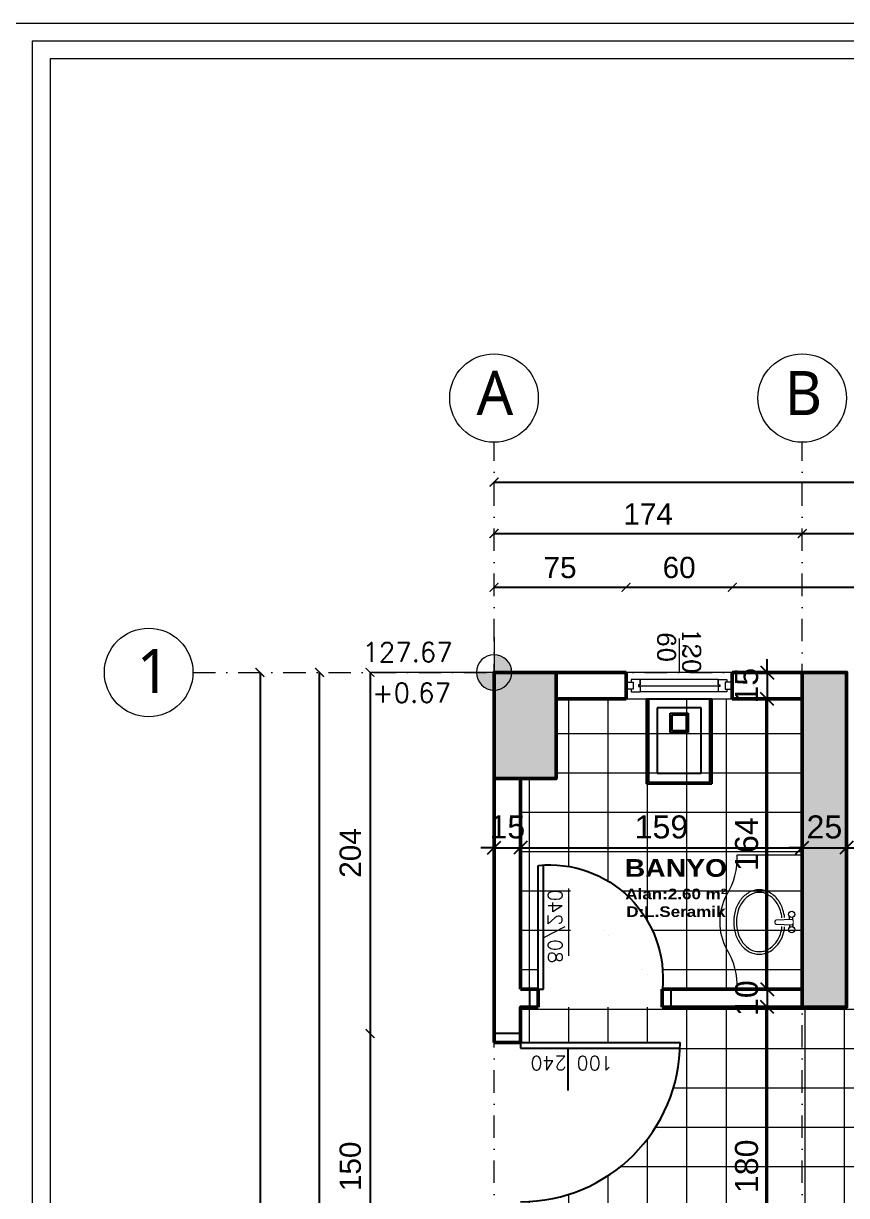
# Model space of a CAD drawing. Header units: millimetres. Extents: x 14753 to 45183, y 5640 to 19518.
# Drawn here: x 19722 to 20187, y 18850 to 19513 of the extents above; entities that cross this region are included whole.
import ezdxf

# ---------------------------------------------------------------- set-up
doc = ezdxf.new("R2010")
doc.units = ezdxf.units.MM
doc.linetypes.add('DASHDOT', pattern=[25.4, 12.7, -6.35, 0, -6.35])
for name, color, linetype, lineweight in [('CERCEVE', 66, 'Continuous', 0), ('Duvar', 1, 'Continuous', 50), ('GORUNUS_6_TWA', 69, 'Continuous', 9), ('k aks', 44, 'DASHDOT', 18), ('k dis olcu', 43, 'Continuous', 18), ('k ic olcu', 254, 'Continuous', 18), ('k kolon', 1, 'Continuous', 53), ('k kot', 31, 'Continuous', 20), ('k pencere', 4, 'Continuous', 25), ('k tarama', 252, 'Continuous', 9), ('k ıslak mekan tarama', 252, 'Continuous', 9), ('Kolon', 30, 'Continuous', 50)]:
    doc.layers.add(name, color=color, linetype=linetype, lineweight=lineweight)
for name, color, linetype in [('kapı', 11, 'Continuous'), ('pencere', 2, 'Continuous'), ('tefriş', 140, 'Continuous'), ('YAzı', 7, 'Continuous')]:
    doc.layers.add(name, color=color, linetype=linetype)
doc.styles.add('MtXpl_Segoe_UI', font='segoeui.ttf')
doc.styles.add('OLCU', font='romans.shx')
doc.styles.get("Standard").update_dxf_attribs({"font": 'arial.ttf'})
doc.styles.add('TCOMPLEX', font='complex.shx')
doc.styles.add('Vaziyet Yazı', font='bgothm.ttf', dxfattribs={"height": 25})
doc.dimstyles.new('icolcu', dxfattribs={"dimtxt": 13, "dimasz": 7.5, "dimexe": 5, "dimexo": 5, "dimgap": 5, "dimtad": 1, "dimdec": 0, "dimtxsty": 'Standard', "dimblk": 'OBLIQUE', "dimcen": 2.5, "dimdle": 5, "dimclrd": 256, "dimclre": 256, "dimclrt": 256, "dimadec": 4, "dimazin": 0, "dimtfac": 1, "dimtdec": 0, "dimtix": 1, "dimtmove": 2, "dimatfit": 3, "dimldrblk": 'OBLIQUE', "dimfxl": 1, "dimarcsym": 0})
doc.dimstyles.new('icölcü', dxfattribs={"dimtxt": 12, "dimasz": 5, "dimexe": 1.25, "dimexo": 0.625, "dimgap": 5, "dimtad": 1, "dimdec": 0, "dimtxsty": 'Standard', "dimblk": 'ARCHTICK', "dimcen": -10, "dimse1": 1, "dimse2": 1, "dimadec": 0, "dimazin": 0, "dimtfac": 1, "dimtdec": 0, "dimtix": 1, "dimtmove": 0, "dimatfit": 3, "dimldrblk": 'ARCHTICK', "dimfxl": 1, "dimarcsym": 0})
pattern_1 = [(0, (-362284.125, -4533257.538), (0, 22.225), []), (90, (-362284.125, -4533257.538), (-22.225, 1e-15), [])]

# ---------------------------------------------------------------- blocks, each defined once
blk = doc.blocks.new('KASA-2')
for p, q in [((-0.5, -0.5), (-0.5, 0.5)), ((-0.5, 0.5), (0.5, 0.5)), ((0.5, 0.5), (0.5, -0.5)), ((0.5, -0.5), (-0.5, -0.5))]:
    blk.add_line(p, q)
blk = doc.blocks.new('80 lık kapı 2')
at = {"layer": 'kapı'}
for p, q in [((4385.24, 2276.43), (4393.19, 2276.43)), ((4390.24, 2276.43), (4393.19, 2276.43)), ((4390.24, 2276.43), (4390.24, 2206.43)), ((4393.19, 2276.43), (4393.19, 2206.48))]:
    blk.add_line(p, q, dxfattribs=at)
blk.add_arc((4396.56, 2270.11), 64, 264.33547, 5.66453, dxfattribs=at)
at = {"layer": 'kapı', "xscale": 5, "yscale": 10, "zscale": 5, "rotation": 180}
for p in [(4387.74, 2281.43), (4462.74, 2281.43)]:
    blk.add_blockref('KASA-2', p, dxfattribs=at)
at = {"layer": 'kapı', "style": 'OLCU'}
blk.add_text('80/240', height=8, rotation=270, dxfattribs=at).set_placement((4395.74, 2261.77))
blk = doc.blocks.new('60-120')
at = {"layer": 'GORUNUS_6_TWA', "color": 2, "linetype": 'Continuous', "ltscale": 0.02}
for p, q in [((374289.58, 4546016.34), (374289.58, 4545997.16)), ((374266.58, 4545989.66), (374312.58, 4545989.66)), ((374311.58, 4545993.16), (374267.58, 4545993.16)), ((374311.58, 4545986.16), (374267.58, 4545986.16))]:
    blk.add_line(p, q, dxfattribs=at)
blk.add_lwpolyline([(374319.58, 4545997.16), (374259.58, 4545997.16), (374259.58, 4545982.16), (374319.58, 4545982.16)], close=True, dxfattribs=at)
for points in [[(374259.58, 4545991.66), (374263.58, 4545991.66), (374263.58, 4545987.66), (374259.58, 4545987.66), (374259.58, 4545991.66)], [(374267.58, 4545993.16), (374262.58, 4545993.16), (374262.58, 4545991.66)], [(374262.58, 4545987.66), (374262.58, 4545986.16), (374267.58, 4545986.16), (374267.58, 4545986.16)], [(374267.58, 4545990.16), (374267.58, 4545993.16), (374267.58, 4545993.16), (374267.58, 4545990.16), (374266.58, 4545990.16), (374266.58, 4545989.16), (374267.58, 4545989.16), (374267.58, 4545986.16)], [(374311.58, 4545993.16), (374316.58, 4545993.16), (374316.58, 4545991.66)], [(374311.58, 4545990.16), (374311.58, 4545993.16), (374311.58, 4545993.16), (374311.58, 4545990.16), (374312.58, 4545990.16), (374312.58, 4545989.16), (374311.58, 4545989.16), (374311.58, 4545986.16)], [(374316.58, 4545987.66), (374316.58, 4545986.16), (374311.58, 4545986.16), (374311.58, 4545986.16)], [(374319.58, 4545991.66), (374315.58, 4545991.66), (374315.58, 4545987.66), (374319.58, 4545987.66), (374319.58, 4545991.66)]]:
    blk.add_lwpolyline(points, dxfattribs=at)
at = {"layer": 'GORUNUS_6_TWA', "color": 2, "linetype": 'Continuous', "ltscale": 0.02, "style": 'TCOMPLEX'}
for s, p in [('60', (374277.47, 4546019.94)), ('120', (374291.65, 4546022.08))]:
    blk.add_text(s, height=10, rotation=270, dxfattribs=at).set_placement(p)
blk = doc.blocks.new('lavabo 1')
at = {"layer": 'tefriş', "lineweight": 15}
for p, q in [((3885.96, 1990.85), (3885.96, 1993.43)), ((3961.96, 1993.43), (3961.96, 1990.85)), ((3885.96, 1956.65), (3885.96, 1990.85)), ((3961.96, 1990.85), (3961.96, 1956.65)), ((3922.74, 1971.47), (3922.43, 1962.44)), ((3925.18, 1971.47), (3925.49, 1962.44)), ((3922.28, 1963.77), (3921.22, 1963.77)), ((3922.51, 1961.89), (3921.37, 1961.89)), ((3925.41, 1961.89), (3926.55, 1961.89)), ((3925.64, 1963.77), (3926.7, 1963.77)), ((3961.96, 1956.65), (3885.96, 1956.65))]:
    blk.add_line(p, q, dxfattribs=at)
for centre in [(3919.62, 1962.62), (3928.29, 1962.62)]:
    blk.add_circle(centre, 1.75, dxfattribs=at)
for centre, radius, start, end in [((3924.06, 1970.57), 32.7, 90.17522, 117.89727), ((3923.86, 1970.57), 32.7, 62.10273, 89.82478), ((3888.12, 2031.38), 38.01, 266.74624, 302.89355), ((3922.62, 1976.44), 18.72, 107.25794, 126.8699), ((3923.96, 1972.12), 23.24, 90, 107.25794), ((3923.96, 1972.12), 21.72, 90, 107.25794), ((3923.96, 1972.12), 23.24, 72.74206, 90), ((3923.96, 1972.12), 21.72, 72.74206, 90), ((3925.3, 1976.44), 18.72, 53.1301, 72.74206), ((3959.8, 2031.38), 38.01, 237.10645, 273.25376), ((3917.41, 1980.92), 11.69, 151.0888, 180), ((3920.56, 1979.18), 15.29, 126.8699, 151.0888), ((3920.56, 1979.18), 13.77, 126.8699, 151.0888), ((3922.62, 1976.44), 17.2, 107.25794, 126.8699), ((3925.3, 1976.44), 17.2, 53.1301, 72.74206), ((3927.36, 1979.18), 13.77, 28.9112, 53.1301), ((3927.36, 1979.18), 15.29, 28.9112, 53.1301), ((3930.51, 1980.92), 11.69, 0, 28.9112), ((3917.41, 1980.92), 11.69, 180, 208.9112), ((3917.41, 1980.92), 10.17, 151.0888, 180), ((3917.41, 1980.92), 10.17, 180, 208.9112), ((3930.51, 1980.92), 10.17, 0, 28.9112), ((3930.51, 1980.92), 10.17, 331.0888, 0), ((3930.51, 1980.92), 11.69, 331.0888, 0), ((3920.56, 1982.66), 15.29, 208.9112, 232.99615), ((3920.56, 1982.66), 13.77, 208.9112, 233.1301), ((3927.36, 1982.66), 13.77, 306.8699, 331.0888), ((3927.36, 1982.66), 15.29, 306.8699, 331.0888), ((3921.9, 1983.26), 16.6, 230.56402, 251.45021), ((3921.9, 1983.26), 15.08, 230.44116, 251.38777), ((3923.53, 1989.72), 23.24, 252.69809, 264.53853), ((3923.53, 1989.72), 21.72, 252.74206, 264.53853), ((3923.87, 1971.01), 1.22, 87.57558, 157.76927), ((3924.05, 1971.01), 1.22, 22.23073, 92.42442), ((3923.96, 1989.72), 21.72, 276.14442, 287.25794), ((3923.96, 1989.72), 23.24, 276.14442, 287.25794), ((3925.3, 1985.4), 17.2, 287.25794, 306.8699), ((3925.3, 1985.4), 18.72, 287.25794, 306.8699), ((3923.56, 1962.9), 1.22, 202.23073, 272.42442), ((3924.35, 1962.9), 1.22, 267.57558, 337.76927)]:
    blk.add_arc(centre, radius, start, end, dxfattribs=at)
blk = doc.blocks.new('klozet gömme')
at = {"layer": 'tefriş'}
for p, q in [((19944.26, 5886.89), (19992.26, 5886.89)), ((19992.26, 5886.89), (19944.26, 5886.89)), ((19944.26, 5886.89), (19944.26, 5850.13)), ((19992.26, 5886.89), (19992.26, 5850.13)), ((19992.26, 5850.13), (19992.26, 5886.89)), ((19944.26, 5885.89), (19991.26, 5885.89)), ((19949.26, 5856.13), (19949.26, 5880.89)), ((19949.26, 5880.89), (19986.26, 5880.89)), ((19986.26, 5880.89), (19986.26, 5856.13)), ((19991.26, 5885.89), (19991.26, 5851.13)), ((19963.26, 5873.51), (19952.26, 5873.51)), ((19952.26, 5873.51), (19952.26, 5863.51)), ((19963.26, 5863.51), (19963.26, 5873.51)), ((19962.26, 5872.51), (19953.26, 5872.51)), ((19953.26, 5872.51), (19953.26, 5864.51)), ((19962.26, 5864.51), (19962.26, 5872.51)), ((19952.26, 5863.51), (19963.26, 5863.51)), ((19953.26, 5864.51), (19962.26, 5864.51)), ((19986.26, 5856.13), (19949.26, 5856.13)), ((19991.26, 5851.13), (19944.26, 5851.13)), ((19992.26, 5850.13), (19944.26, 5850.13)), ((19944.26, 5850.13), (19992.26, 5850.13))]:
    blk.add_line(p, q, dxfattribs=at)
blk = doc.blocks.new('AKS-KOLON')
at = {"layer": 'k tarama'}
h = blk.add_hatch(dxfattribs=at)
h.set_pattern_fill('ANSI33', color=256, scale=1.5)
h.set_pattern_definition([(45, (-7754.55, -1210.899), (-6.73519209, 6.73519209), []), (45, (-7747.815, -1210.899), (-6.73519209, 6.73519209), [4.7625, -2.38125])])
h.paths.add_polyline_path([(376943.55, 4551394.22), (376918.55, 4551394.22), (376918.55, 4551205.22), (376943.55, 4551205.22)])
h.paths.add_polyline_path([(376516.55, 4551394.22), (376491.55, 4551394.22), (376491.55, 4551205.22), (376516.55, 4551205.22)])
h.paths.add_polyline_path([(376352.55, 4551394.22), (376317.55, 4551394.22), (376317.55, 4551334.22), (376352.55, 4551334.22)])
h.paths.add_polyline_path([(376377.55, 4550775.22), (376317.55, 4550775.22), (376317.55, 4550740.22), (376377.55, 4550740.22)])
h.paths.add_polyline_path([(376943.55, 4550800.22), (376908.55, 4550800.22), (376908.55, 4550740.22), (376943.55, 4550740.22)])
h.paths.add_polyline_path([(377393.55, 4550800.22), (377358.55, 4550800.22), (377358.55, 4550740.22), (377393.55, 4550740.22)])
at = {"layer": 'Duvar'}
blk.add_lwpolyline([(376516.55, 4551205.22), (376491.55, 4551205.22), (376491.55, 4551394.22), (376516.55, 4551394.22)], dxfattribs=at)
at = {"layer": 'k aks'}
for p, q in [((376317.55, 4550391.82), (376317.55, 4551524.22)), ((376491.55, 4550391.82), (376491.55, 4551524.22)), ((376147.55, 4551394.22), (377609.55, 4551394.22))]:
    blk.add_line(p, q, dxfattribs=at)
at = {"layer": 'k aks', "linetype": 'Continuous'}
for centre in [(376317.55, 4551549.22), (376491.55, 4551549.22), (376122.55, 4551394.22)]:
    blk.add_circle(centre, 25, dxfattribs=at)
at = {"layer": 'Kolon'}
blk.add_lwpolyline([(376317.55, 4551334.22), (376352.55, 4551334.22), (376352.55, 4551394.22), (376317.55, 4551394.22), (376317.55, 4551334.22)], dxfattribs=at)
blk.add_lwpolyline([(376491.55, 4551394.22), (376516.55, 4551394.22), (376516.55, 4551205.22), (376491.55, 4551205.22)], close=True, dxfattribs=at)
at = {"layer": 'k aks', "style": 'MtXpl_Segoe_UI'}
for s, p in [('A', (376307.62, 4551539.56)), ('B', (376481.62, 4551539.56)), ('1', (376115.88, 4551382.54))]:
    blk.add_text(s, height=25, dxfattribs=at).set_placement(p)
blk = doc.blocks.new('_ArchTick')
at = {"color": 0, "linetype": 'ByBlock', "const_width": 0.15}
blk.add_lwpolyline([(-0.5, -0.5), (0.5, 0.5)], dxfattribs=at)
blk = doc.blocks.new('*D380')
at = {"layer": 'Defpoints', "color": 0, "transparency": 16777216}
for p in [(19988.09, 19253.54), (21064.09, 19253.54), (21064.09, 19253.54)]:
    blk.add_point(p, dxfattribs=at)
at = {"layer": 'k dis olcu', "color": 0, "lineweight": -2, "transparency": 16777216}
blk.add_line((19988.09, 19253.54), (21064.09, 19253.54), dxfattribs=at)
at = {"layer": 'k dis olcu', "color": 0, "lineweight": -2, "transparency": 16777216, "xscale": 5, "yscale": 5, "zscale": 5, "rotation": 180}
blk.add_blockref('_ArchTick', (19988.09, 19253.54), dxfattribs=at)
at = {"layer": 'k dis olcu', "color": 0, "lineweight": -2, "transparency": 16777216, "xscale": 5, "yscale": 5, "zscale": 5}
blk.add_blockref('_ArchTick', (21064.09, 19253.54), dxfattribs=at)
at = {"layer": 'k dis olcu', "color": 0, "transparency": 16777216, "insert": (20526.09, 19264.67), "char_height": 12, "attachment_point": 5}
blk.add_mtext('1076', dxfattribs=at)
blk = doc.blocks.new('*D381')
at = {"layer": 'Defpoints', "color": 0, "transparency": 16777216}
for p in [(19988.09, 19224.46), (20162.09, 19224.46), (20162.09, 19224.46)]:
    blk.add_point(p, dxfattribs=at)
at = {"layer": 'k dis olcu', "color": 0, "lineweight": -2, "transparency": 16777216}
blk.add_line((19988.09, 19224.46), (20162.09, 19224.46), dxfattribs=at)
at = {"layer": 'k dis olcu', "color": 0, "lineweight": -2, "transparency": 16777216, "xscale": 5, "yscale": 5, "zscale": 5, "rotation": 180}
blk.add_blockref('_ArchTick', (19988.09, 19224.46), dxfattribs=at)
at = {"layer": 'k dis olcu', "color": 0, "lineweight": -2, "transparency": 16777216, "xscale": 5, "yscale": 5, "zscale": 5}
blk.add_blockref('_ArchTick', (20162.09, 19224.46), dxfattribs=at)
at = {"layer": 'k dis olcu', "color": 0, "transparency": 16777216, "insert": (20075.09, 19235.48), "char_height": 12, "attachment_point": 5}
blk.add_mtext('174', dxfattribs=at)
blk = doc.blocks.new('*D382')
at = {"layer": 'Defpoints', "color": 0, "transparency": 16777216}
for p in [(20162.09, 19224.46), (20614.09, 19224.46), (20614.09, 19224.46)]:
    blk.add_point(p, dxfattribs=at)
at = {"layer": 'k dis olcu', "color": 0, "lineweight": -2, "transparency": 16777216}
blk.add_line((20162.09, 19224.46), (20614.09, 19224.46), dxfattribs=at)
at = {"layer": 'k dis olcu', "color": 0, "lineweight": -2, "transparency": 16777216, "xscale": 5, "yscale": 5, "zscale": 5, "rotation": 180}
blk.add_blockref('_ArchTick', (20162.09, 19224.46), dxfattribs=at)
at = {"layer": 'k dis olcu', "color": 0, "lineweight": -2, "transparency": 16777216, "xscale": 5, "yscale": 5, "zscale": 5}
blk.add_blockref('_ArchTick', (20614.09, 19224.46), dxfattribs=at)
at = {"layer": 'k dis olcu', "color": 0, "transparency": 16777216, "insert": (20388.09, 19235.58), "char_height": 12, "attachment_point": 5}
blk.add_mtext('452', dxfattribs=at)
blk = doc.blocks.new('*D384')
at = {"layer": 'Defpoints', "color": 0, "transparency": 16777216}
for p in [(20062.59, 19194.08), (19988.09, 19146.01), (20062.59, 19146.01)]:
    blk.add_point(p, dxfattribs=at)
at = {"layer": 'k dis olcu', "color": 0, "lineweight": -2, "transparency": 16777216}
blk.add_line((19988.09, 19194.08), (20062.59, 19194.08), dxfattribs=at)
at = {"layer": 'k dis olcu', "color": 0, "lineweight": -2, "transparency": 16777216, "xscale": 5, "yscale": 5, "zscale": 5, "rotation": 180}
blk.add_blockref('_ArchTick', (19988.09, 19194.08), dxfattribs=at)
at = {"layer": 'k dis olcu', "color": 0, "lineweight": -2, "transparency": 16777216, "xscale": 5, "yscale": 5, "zscale": 5}
blk.add_blockref('_ArchTick', (20062.59, 19194.08), dxfattribs=at)
at = {"layer": 'k dis olcu', "color": 0, "transparency": 16777216, "insert": (20025.34, 19205.19), "char_height": 12, "attachment_point": 5}
blk.add_mtext('75', dxfattribs=at)
blk = doc.blocks.new('*D385')
at = {"layer": 'Defpoints', "color": 0, "transparency": 16777216}
for p in [(20122.59, 19194.08), (20062.59, 19146.01), (20122.59, 19146.01)]:
    blk.add_point(p, dxfattribs=at)
at = {"layer": 'k dis olcu', "color": 0, "lineweight": -2, "transparency": 16777216}
blk.add_line((20062.59, 19194.08), (20122.59, 19194.08), dxfattribs=at)
at = {"layer": 'k dis olcu', "color": 0, "lineweight": -2, "transparency": 16777216, "xscale": 5, "yscale": 5, "zscale": 5, "rotation": 180}
blk.add_blockref('_ArchTick', (20062.59, 19194.08), dxfattribs=at)
at = {"layer": 'k dis olcu', "color": 0, "lineweight": -2, "transparency": 16777216, "xscale": 5, "yscale": 5, "zscale": 5}
blk.add_blockref('_ArchTick', (20122.59, 19194.08), dxfattribs=at)
at = {"layer": 'k dis olcu', "color": 0, "transparency": 16777216, "insert": (20092.59, 19205.21), "char_height": 12, "attachment_point": 5}
blk.add_mtext('60', dxfattribs=at)
blk = doc.blocks.new('*D386')
at = {"layer": 'Defpoints', "color": 0, "transparency": 16777216}
for p in [(20358.09, 19194.08), (20122.59, 19146.01), (20358.09, 19146.01)]:
    blk.add_point(p, dxfattribs=at)
at = {"layer": 'k dis olcu', "color": 0, "lineweight": -2, "transparency": 16777216}
blk.add_line((20122.59, 19194.08), (20358.09, 19194.08), dxfattribs=at)
at = {"layer": 'k dis olcu', "color": 0, "lineweight": -2, "transparency": 16777216, "xscale": 5, "yscale": 5, "zscale": 5, "rotation": 180}
blk.add_blockref('_ArchTick', (20122.59, 19194.08), dxfattribs=at)
at = {"layer": 'k dis olcu', "color": 0, "lineweight": -2, "transparency": 16777216, "xscale": 5, "yscale": 5, "zscale": 5}
blk.add_blockref('_ArchTick', (20358.09, 19194.08), dxfattribs=at)
at = {"layer": 'k dis olcu', "color": 0, "transparency": 16777216, "insert": (20240.34, 19205.22), "char_height": 12, "attachment_point": 5}
blk.add_mtext('236', dxfattribs=at)
blk = doc.blocks.new('*D389')
at = {"layer": 'Defpoints', "color": 0, "transparency": 16777216}
for p in [(19855.96, 19146.01), (19855.96, 18292.01), (19855.96, 18292.01)]:
    blk.add_point(p, dxfattribs=at)
at = {"layer": 'k dis olcu', "color": 0, "lineweight": -2, "transparency": 16777216}
blk.add_line((19855.96, 19146.01), (19855.96, 18292.01), dxfattribs=at)
at = {"layer": 'k dis olcu', "color": 0, "lineweight": -2, "transparency": 16777216, "xscale": 5, "yscale": 5, "zscale": 5}
for p, rotation in [((19855.96, 19146.01), 90), ((19855.96, 18292.01), 270)]:
    blk.add_blockref('_ArchTick', p, dxfattribs=dict(at, rotation=rotation))
at = {"layer": 'k dis olcu', "color": 0, "transparency": 16777216, "insert": (19844.83, 18719.01), "char_height": 12, "attachment_point": 5, "rotation": 90}
blk.add_mtext('854', dxfattribs=at)
blk = doc.blocks.new('*D391')
at = {"layer": 'Defpoints', "color": 0, "transparency": 16777216}
for p in [(19889.58, 19146.01), (19889.58, 19146.01), (19889.58, 18492.01)]:
    blk.add_point(p, dxfattribs=at)
at = {"layer": 'k dis olcu', "color": 0, "lineweight": -2, "transparency": 16777216}
blk.add_line((19889.58, 18492.01), (19889.58, 19146.01), dxfattribs=at)
at = {"layer": 'k dis olcu', "color": 0, "lineweight": -2, "transparency": 16777216, "xscale": 5, "yscale": 5, "zscale": 5}
for p, rotation in [((19889.58, 19146.01), 90), ((19889.58, 18492.01), 270)]:
    blk.add_blockref('_ArchTick', p, dxfattribs=dict(at, rotation=rotation))
at = {"layer": 'k dis olcu', "color": 0, "transparency": 16777216, "insert": (19878.45, 18819.01), "char_height": 12, "attachment_point": 5, "rotation": 90}
blk.add_mtext('654', dxfattribs=at)
blk = doc.blocks.new('*D392')
at = {"layer": 'Defpoints', "color": 0, "transparency": 16777216}
for p in [(19988.09, 19146.01), (19918.09, 18942.01), (19988.09, 18942.01)]:
    blk.add_point(p, dxfattribs=at)
at = {"layer": 'k dis olcu', "color": 0, "lineweight": -2, "transparency": 16777216}
blk.add_line((19918.09, 19146.01), (19918.09, 18942.01), dxfattribs=at)
at = {"layer": 'k dis olcu', "color": 0, "lineweight": -2, "transparency": 16777216, "xscale": 5, "yscale": 5, "zscale": 5}
for p, rotation in [((19918.09, 19146.01), 90), ((19918.09, 18942.01), 270)]:
    blk.add_blockref('_ArchTick', p, dxfattribs=dict(at, rotation=rotation))
at = {"layer": 'k dis olcu', "color": 0, "transparency": 16777216, "insert": (19906.97, 19044.01), "char_height": 12, "attachment_point": 5, "rotation": 90}
blk.add_mtext('204', dxfattribs=at)
blk = doc.blocks.new('*D393')
at = {"layer": 'Defpoints', "color": 0, "transparency": 16777216}
for p in [(19988.09, 18942.01), (19918.09, 18792.01), (19988.09, 18792.01)]:
    blk.add_point(p, dxfattribs=at)
at = {"layer": 'k dis olcu', "color": 0, "lineweight": -2, "transparency": 16777216}
blk.add_line((19918.09, 18942.01), (19918.09, 18792.01), dxfattribs=at)
at = {"layer": 'k dis olcu', "color": 0, "lineweight": -2, "transparency": 16777216, "xscale": 5, "yscale": 5, "zscale": 5}
for p, rotation in [((19918.09, 18942.01), 90), ((19918.09, 18792.01), 270)]:
    blk.add_blockref('_ArchTick', p, dxfattribs=dict(at, rotation=rotation))
at = {"layer": 'k dis olcu', "color": 0, "transparency": 16777216, "insert": (19906.97, 18867.01), "char_height": 12, "attachment_point": 5, "rotation": 90}
blk.add_mtext('150', dxfattribs=at)
blk = doc.blocks.new('_Oblique')
at = {"color": 0, "linetype": 'ByBlock', "lineweight": -2}
blk.add_line((-0.5, -0.5), (0.5, 0.5), dxfattribs=at)
blk = doc.blocks.new('*D309')
at = {"layer": 'Defpoints', "color": 0, "transparency": 16777216}
for p in [(19988.09, 19055.04), (20003.09, 19055.04), (20003.09, 19047.01)]:
    blk.add_point(p, dxfattribs=at)
at = {"layer": 'k ic olcu', "lineweight": -2, "transparency": 16777216}
for p, q in [((19988.09, 19050.04), (19988.09, 19042.01)), ((20003.09, 19050.04), (20003.09, 19042.01)), ((19988.09, 19047.01), (19980.59, 19047.01)), ((19988.09, 19047.01), (20003.09, 19047.01)), ((20003.09, 19047.01), (20010.59, 19047.01))]:
    blk.add_line(p, q, dxfattribs=at)
at = {"layer": 'k ic olcu', "lineweight": -2, "transparency": 16777216, "xscale": 7.5, "yscale": 7.5, "zscale": 7.5}
blk.add_blockref('_Oblique', (19988.09, 19047.01), dxfattribs=at)
at = {"layer": 'k ic olcu', "lineweight": -2, "transparency": 16777216, "xscale": 7.5, "yscale": 7.5, "zscale": 7.5, "rotation": 180}
blk.add_blockref('_Oblique', (20003.09, 19047.01), dxfattribs=at)
at = {"layer": 'k ic olcu', "transparency": 16777216, "insert": (19995.59, 19058.65), "char_height": 13, "attachment_point": 5}
blk.add_mtext('15', dxfattribs=at)
blk = doc.blocks.new('*D310')
at = {"layer": 'Defpoints', "color": 0, "transparency": 16777216}
for p in [(20003.09, 19055.04), (20162.09, 19047.01), (20162.09, 19047.01)]:
    blk.add_point(p, dxfattribs=at)
at = {"layer": 'k ic olcu', "lineweight": -2, "transparency": 16777216}
for p, q in [((20003.09, 19050.04), (20003.09, 19042.01)), ((19998.09, 19047.01), (20167.09, 19047.01))]:
    blk.add_line(p, q, dxfattribs=at)
at = {"layer": 'k ic olcu', "lineweight": -2, "transparency": 16777216, "xscale": 7.5, "yscale": 7.5, "zscale": 7.5, "rotation": 180}
blk.add_blockref('_Oblique', (20003.09, 19047.01), dxfattribs=at)
at = {"layer": 'k ic olcu', "lineweight": -2, "transparency": 16777216, "xscale": 7.5, "yscale": 7.5, "zscale": 7.5}
blk.add_blockref('_Oblique', (20162.09, 19047.01), dxfattribs=at)
at = {"layer": 'k ic olcu', "transparency": 16777216, "insert": (20082.59, 19058.65), "char_height": 13, "attachment_point": 5}
blk.add_mtext('159', dxfattribs=at)
blk = doc.blocks.new('*D311')
at = {"layer": 'Defpoints', "color": 0, "transparency": 16777216}
for p in [(20162.09, 19047.01), (20187.09, 19047.01), (20187.09, 19047.01)]:
    blk.add_point(p, dxfattribs=at)
at = {"layer": 'k ic olcu', "lineweight": -2, "transparency": 16777216}
for p, q in [((20162.09, 19047.01), (20154.59, 19047.01)), ((20162.09, 19047.01), (20187.09, 19047.01)), ((20187.09, 19047.01), (20194.59, 19047.01))]:
    blk.add_line(p, q, dxfattribs=at)
at = {"layer": 'k ic olcu', "lineweight": -2, "transparency": 16777216, "xscale": 7.5, "yscale": 7.5, "zscale": 7.5}
blk.add_blockref('_Oblique', (20162.09, 19047.01), dxfattribs=at)
at = {"layer": 'k ic olcu', "lineweight": -2, "transparency": 16777216, "xscale": 7.5, "yscale": 7.5, "zscale": 7.5, "rotation": 180}
blk.add_blockref('_Oblique', (20187.09, 19047.01), dxfattribs=at)
at = {"layer": 'k ic olcu', "transparency": 16777216, "insert": (20174.59, 19058.65), "char_height": 13, "attachment_point": 5}
blk.add_mtext('25', dxfattribs=at)
blk = doc.blocks.new('*D312')
at = {"layer": 'Defpoints', "color": 0, "transparency": 16777216}
for p in [(20187.09, 19047.01), (20589.09, 19047.01), (20589.09, 19047.01)]:
    blk.add_point(p, dxfattribs=at)
at = {"layer": 'k ic olcu', "lineweight": -2, "transparency": 16777216}
blk.add_line((20182.09, 19047.01), (20594.09, 19047.01), dxfattribs=at)
at = {"layer": 'k ic olcu', "lineweight": -2, "transparency": 16777216, "xscale": 7.5, "yscale": 7.5, "zscale": 7.5, "rotation": 180}
blk.add_blockref('_Oblique', (20187.09, 19047.01), dxfattribs=at)
at = {"layer": 'k ic olcu', "lineweight": -2, "transparency": 16777216, "xscale": 7.5, "yscale": 7.5, "zscale": 7.5}
blk.add_blockref('_Oblique', (20589.09, 19047.01), dxfattribs=at)
at = {"layer": 'k ic olcu', "transparency": 16777216, "insert": (20388.09, 19058.65), "char_height": 13, "attachment_point": 5}
blk.add_mtext('402', dxfattribs=at)
blk = doc.blocks.new('*D316')
at = {"layer": 'Defpoints', "color": 0, "transparency": 16777216}
for p in [(20142.34, 19146.01), (20142.34, 19131.01), (20142.34, 19131.01)]:
    blk.add_point(p, dxfattribs=at)
at = {"layer": 'k ic olcu', "lineweight": -2, "transparency": 16777216}
for p, q in [((20142.34, 19146.01), (20142.34, 19153.51)), ((20142.34, 19146.01), (20142.34, 19131.01)), ((20147.34, 19146.01), (20147.34, 19146.01)), ((20142.34, 19131.01), (20142.34, 19123.51)), ((20147.34, 19131.01), (20147.34, 19131.01))]:
    blk.add_line(p, q, dxfattribs=at)
at = {"layer": 'k ic olcu', "lineweight": -2, "transparency": 16777216, "xscale": 7.5, "yscale": 7.5, "zscale": 7.5}
for p, rotation in [((20142.34, 19146.01), 270), ((20142.34, 19131.01), 90)]:
    blk.add_blockref('_Oblique', p, dxfattribs=dict(at, rotation=rotation))
at = {"layer": 'k ic olcu', "transparency": 16777216, "insert": (20130.7, 19138.51), "char_height": 13, "attachment_point": 5, "rotation": 90}
blk.add_mtext('15', dxfattribs=at)
blk = doc.blocks.new('*D317')
at = {"layer": 'Defpoints', "color": 0, "transparency": 16777216}
for p in [(20142.34, 19131.01), (20142.34, 18967.01), (20142.34, 18967.01)]:
    blk.add_point(p, dxfattribs=at)
at = {"layer": 'k ic olcu', "lineweight": -2, "transparency": 16777216}
for p, q in [((20142.34, 19136.01), (20142.34, 18962.01)), ((20147.34, 19131.01), (20147.34, 19131.01)), ((20137.34, 18967.01), (20137.34, 18967.01))]:
    blk.add_line(p, q, dxfattribs=at)
at = {"layer": 'k ic olcu', "lineweight": -2, "transparency": 16777216, "xscale": 7.5, "yscale": 7.5, "zscale": 7.5}
for p, rotation in [((20142.34, 19131.01), 90), ((20142.34, 18967.01), 270)]:
    blk.add_blockref('_Oblique', p, dxfattribs=dict(at, rotation=rotation))
at = {"layer": 'k ic olcu', "transparency": 16777216, "insert": (20130.7, 19049.01), "char_height": 13, "attachment_point": 5, "rotation": 90}
blk.add_mtext('164', dxfattribs=at)
blk = doc.blocks.new('*D318')
at = {"layer": 'Defpoints', "color": 0, "transparency": 16777216}
for p in [(20142.34, 18967.01), (20142.34, 18957.01), (20142.34, 18957.01)]:
    blk.add_point(p, dxfattribs=at)
at = {"layer": 'k ic olcu', "lineweight": -2, "transparency": 16777216}
for p, q in [((20142.34, 18967.01), (20142.34, 18974.51)), ((20137.34, 18967.01), (20137.34, 18967.01)), ((20142.34, 18967.01), (20142.34, 18957.01)), ((20142.34, 18957.01), (20142.34, 18949.51)), ((20147.34, 18957.01), (20147.34, 18957.01))]:
    blk.add_line(p, q, dxfattribs=at)
at = {"layer": 'k ic olcu', "lineweight": -2, "transparency": 16777216, "xscale": 7.5, "yscale": 7.5, "zscale": 7.5}
for p, rotation in [((20142.34, 18967.01), 270), ((20142.34, 18957.01), 90)]:
    blk.add_blockref('_Oblique', p, dxfattribs=dict(at, rotation=rotation))
at = {"layer": 'k ic olcu', "transparency": 16777216, "insert": (20130.7, 18962.01), "char_height": 13, "attachment_point": 5, "rotation": 90}
blk.add_mtext('10', dxfattribs=at)
blk = doc.blocks.new('*D319')
at = {"layer": 'Defpoints', "color": 0, "transparency": 16777216}
for p in [(20142.34, 18957.01), (20142.34, 18777.01), (20142.34, 18777.01)]:
    blk.add_point(p, dxfattribs=at)
at = {"layer": 'k ic olcu', "lineweight": -2, "transparency": 16777216}
for p, q in [((20142.34, 18962.01), (20142.34, 18772.01)), ((20147.34, 18957.01), (20147.34, 18957.01)), ((20147.34, 18777.01), (20147.34, 18777.01))]:
    blk.add_line(p, q, dxfattribs=at)
at = {"layer": 'k ic olcu', "lineweight": -2, "transparency": 16777216, "xscale": 7.5, "yscale": 7.5, "zscale": 7.5}
for p, rotation in [((20142.34, 18957.01), 90), ((20142.34, 18777.01), 270)]:
    blk.add_blockref('_Oblique', p, dxfattribs=dict(at, rotation=rotation))
at = {"layer": 'k ic olcu', "transparency": 16777216, "insert": (20130.7, 18867.01), "char_height": 13, "attachment_point": 5, "rotation": 90}
blk.add_mtext('180', dxfattribs=at)
blk = doc.blocks.new('dfssdfaswerfawef')
at = {"layer": 'k kot'}
h = blk.add_hatch(color=256, dxfattribs=at)
h.dxf.hatch_style = 1
h.paths.add_polyline_path([(9693.94, 3364.49, 0.414214), (9683.94, 3354.49), (9693.94, 3354.49)])
h.paths.add_polyline_path([(9693.94, 3354.49), (9693.94, 3344.49, 0.414214), (9703.94, 3354.49)])
for p, q in [((9693.94, 3374.49), (9693.94, 3334.49)), ((9673.94, 3354.49), (9763.94, 3354.49))]:
    blk.add_line(p, q, dxfattribs=at)
blk.add_circle((9693.94, 3354.49), 10, dxfattribs=at)

msp = doc.modelspace()

# ---------------------------------------------------------------- hatches: boundary and pattern name
at = {"layer": 'k ıslak mekan tarama'}
h = msp.add_hatch(dxfattribs=at)
h.set_pattern_fill('NET', color=256, scale=7)
h.set_pattern_definition(pattern_1)
edge = h.paths.add_edge_path()
edge.add_line((20013.09, 18967.01), (20013.09, 19037.01))
edge.add_arc((20019.41, 18973.33), 64, -5.66453, 95.66453, ccw=False)
edge.add_line((20083.09, 18967.01), (20162.09, 18967.01))
edge.add_line((20162.09, 18967.01), (20162.09, 19131.01))
edge.add_line((20162.09, 19131.01), (20022.59, 19131.01))
edge.add_line((20022.59, 19131.01), (20022.59, 19086.01))
edge.add_line((20022.59, 19086.01), (20003.09, 19086.01))
edge.add_line((20003.09, 19086.01), (20003.09, 18967.01))
edge.add_line((20003.09, 18967.01), (20013.09, 18967.01))
h = msp.add_hatch(dxfattribs=at)
h.set_pattern_fill('NET', color=256, scale=7)
h.set_pattern_definition(pattern_1)
h.paths.add_polyline_path([(20012.87, 18985.85), (20012.87, 19023.95), (20031.16, 19023.95), (20031.16, 18985.85)])
h.paths.add_polyline_path([(20569.93, 18745.34), (20569.93, 18707.24), (20551.64, 18707.24), (20551.64, 18745.34)], flags=17)
h.paths.add_polyline_path([(20220.69, 18937.54), (20238.94, 18937.54), (20238.94, 18951.74), (20220.69, 18951.74)], flags=16)
edge = h.paths.add_edge_path()
edge.add_arc((20003.09, 18937.01), 90, -90, 0, ccw=False)
edge.add_line((20003.09, 18847.01), (20003.09, 18842.01))
edge.add_line((20003.09, 18842.01), (20003.09, 18837.01))
edge.add_arc((20007.99, 18802.2), 35.15, -3.05404, 98.01107, ccw=False)
edge.add_line((20043.09, 18800.33), (20043.09, 18797.01))
edge.add_line((20043.09, 18797.01), (20003.09, 18797.01))
edge.add_line((20003.09, 18797.01), (20003.09, 18792.01))
edge.add_line((20003.09, 18792.01), (20003.09, 18777.01))
edge.add_line((20003.09, 18777.01), (20599.09, 18777.01))
edge.add_line((20599.09, 18777.01), (20599.09, 18957.01))
edge.add_line((20599.09, 18957.01), (20589.09, 18957.01))
edge.add_line((20589.09, 18957.01), (20469.09, 18957.01))
edge.add_line((20469.09, 18957.01), (20469.09, 18984.01))
edge.add_line((20469.09, 18984.01), (20469.09, 19011.01))
edge.add_line((20469.09, 19011.01), (20442.09, 19011.01))
edge.add_line((20442.09, 19011.01), (20415.09, 19011.01))
edge.add_line((20415.09, 19011.01), (20388.09, 19011.01))
edge.add_line((20388.09, 19011.01), (20361.09, 19011.01))
edge.add_line((20361.09, 19011.01), (20334.09, 19011.01))
edge.add_line((20334.09, 19011.01), (20307.09, 19011.01))
edge.add_line((20307.09, 19011.01), (20307.09, 18984.01))
edge.add_line((20307.09, 18984.01), (20307.09, 18957.01))
edge.add_line((20307.09, 18957.01), (20187.09, 18957.01))
edge.add_line((20187.09, 18957.01), (20003.09, 18957.01))
edge.add_line((20003.09, 18957.01), (20003.09, 18937.01))
edge.add_line((20003.09, 18937.01), (20093.09, 18937.01))
edge = h.paths.add_edge_path()
edge.add_line((20584.09, 18552.01), (20589.09, 18552.01))
edge.add_line((20589.09, 18552.01), (20589.09, 18767.01))
edge.add_line((20589.09, 18767.01), (20574.09, 18767.01))
edge.add_line((20574.09, 18767.01), (20574.09, 18687.01))
edge.add_arc((20574.09, 18767.01), 80, 180, 270, ccw=False)
edge.add_line((20494.09, 18767.01), (20489.09, 18767.01))
edge.add_line((20489.09, 18767.01), (20474.09, 18767.01))
edge.add_line((20474.09, 18767.01), (20474.09, 18707.01))
edge.add_line((20474.09, 18707.01), (20414.09, 18707.01))
edge.add_line((20414.09, 18707.01), (20414.09, 18707.01))
edge.add_line((20414.09, 18707.01), (20410.09, 18707.01))
edge.add_line((20410.09, 18707.01), (20410.09, 18706.01))
edge.add_arc((20409.09, 18706.01), 1, -89.99998, 0.00002, ccw=False)
edge.add_line((20409.09, 18705.01), (20402.59, 18705.01))
edge.add_line((20402.59, 18705.01), (20402.59, 18707.01))
edge.add_line((20402.59, 18707.01), (20349.09, 18707.01))
edge.add_line((20349.09, 18707.01), (20063.09, 18707.01))
edge.add_line((20063.09, 18707.01), (20063.09, 18567.01))
edge.add_line((20063.09, 18567.01), (20073.09, 18567.01))
edge.add_line((20073.09, 18567.01), (20073.09, 18567.01))
edge.add_line((20073.09, 18567.01), (20077.38, 18567.01))
edge.add_line((20077.38, 18567.01), (20077.38, 18569.58))
edge.add_arc((20079.09, 18569.58), 1.71, 90, 180, ccw=False)
edge.add_line((20079.09, 18571.29), (20127.09, 18571.29))
edge.add_arc((20127.09, 18569.58), 1.71, 0, 90, ccw=False)
edge.add_line((20128.81, 18569.58), (20128.81, 18567.01))
edge.add_line((20128.81, 18567.01), (20133.09, 18567.01))
edge.add_line((20133.09, 18567.01), (20133.09, 18567.01))
edge.add_line((20133.09, 18567.01), (20133.09, 18507.01))
edge.add_line((20133.09, 18507.01), (20147.59, 18507.01))
edge.add_line((20147.59, 18507.01), (20152.59, 18507.01))
edge.add_line((20152.59, 18507.01), (20227.59, 18507.01))
edge.add_line((20227.59, 18507.01), (20227.59, 18500.51))
edge.add_line((20227.59, 18500.51), (20302.59, 18500.51))
edge.add_line((20302.59, 18500.51), (20302.59, 18501.51))
edge.add_line((20302.59, 18501.51), (20305.59, 18501.51))
edge.add_line((20305.59, 18501.51), (20307.59, 18500.51))
edge.add_line((20307.59, 18500.51), (20307.59, 18507.01))
edge.add_line((20307.59, 18507.01), (20584.09, 18507.01))
edge.add_line((20584.09, 18507.01), (20584.09, 18552.01))

# ---------------------------------------------------------------- linework, layer by layer
at = {"layer": 'CERCEVE'}
for points in [[(19717.42, 17567.61), (21457.89, 17567.61), (21457.89, 19512.61), (19717.42, 19512.61)], [(19727.42, 17577.61), (21447.89, 17577.61), (21447.89, 19502.61), (19727.42, 19502.61)], [(19737.42, 17587.61), (21437.89, 17587.61), (21437.89, 19492.61), (19737.42, 19492.61)]]:
    msp.add_lwpolyline(points, close=True, dxfattribs=at)
at = {"layer": 'Duvar'}
for p, q in [((20062.59, 19146.01), (20062.59, 19131.01)), ((20122.59, 19131.01), (20122.59, 19146.01)), ((20013.09, 18967.01), (20003.09, 18967.01)), ((20013.09, 18957.01), (20013.09, 18967.01)), ((20162.09, 18967.01), (20083.09, 18967.01)), ((20083.09, 18967.01), (20083.09, 18957.01)), ((20162.09, 18957.01), (20083.09, 18957.01))]:
    msp.add_line(p, q, dxfattribs=at)
for points in [[(20023.09, 19146.01), (20062.59, 19146.01)], [(20122.59, 19146.01), (20162.09, 19146.01)], [(20023.09, 19131.01), (20062.59, 19131.01)], [(20122.59, 19131.01), (20162.09, 19131.01)], [(19988.09, 18937.01), (19988.09, 19086.01)], [(20003.09, 18967.01), (20003.09, 19086.01)], [(20013.09, 18957.01), (20003.09, 18957.01), (20003.09, 18937.01), (19988.09, 18937.01)]]:
    msp.add_lwpolyline(points, dxfattribs=at)
at = {"layer": 'kapı'}
for p, q in [((20003.09, 18942.01), (19988.09, 18942.01)), ((19988.09, 18942.01), (19988.09, 18937.01)), ((19988.09, 18937.01), (20003.09, 18937.01)), ((20003.09, 18937.01), (20003.09, 18942.01)), ((20003.09, 18937.01), (20003.09, 18933.69)), ((20003.09, 18937.01), (20093.09, 18937.01)), ((20003.09, 18933.69), (20093.03, 18933.69)), ((20029.76, 18933.69), (20029.76, 18909.91))]:
    msp.add_line(p, q, dxfattribs=at)
msp.add_arc((20003.09, 18937.01), 90, 270, 0, dxfattribs=at)

# ---------------------------------------------------------------- block references
at = {"layer": 'Duvar', "xscale": -1, "rotation": 90}
msp.add_blockref('klozet gömme', (25961.1, 39075.27), dxfattribs=at)
at = {"layer": 'k kolon', "xscale": -1, "rotation": 359.998926402781}
msp.add_blockref('dfssdfaswerfawef', (29681.97, 15791.34), dxfattribs=at)
at = {"layer": 'k pencere'}
msp.add_blockref('AKS-KOLON', (-356329.46, -4532248.22), dxfattribs=at)
at = {"layer": 'Kolon'}
msp.add_blockref('60-120', (-354196.99, -4526851.15), dxfattribs=at)
at = {"layer": 'pencere', "xscale": -1, "rotation": 180}
msp.add_blockref('80 lık kapı 2', (15622.85, 21243.44), dxfattribs=at)
at = {"layer": 'tefriş', "rotation": 89.99999999999996}
msp.add_blockref('lavabo 1', (22118.74, 15081.05), dxfattribs=at)

# ---------------------------------------------------------------- texts
at = {"layer": 'k kot', "style": 'OLCU'}
for s, p in [('127.67', (19913.79, 19152.07)), ('+0.67', (19919.32, 19129.1))]:
    msp.add_text(s, height=10.8, rotation=0.00036, dxfattribs=at).set_placement(p)
at = {"layer": 'kapı', "style": 'OLCU'}
msp.add_text('100 240', height=8, rotation=180, dxfattribs=at).set_placement((20055.23, 18929.24))
at = {"layer": 'YAzı', "color": 7, "lineweight": -2, "insert": (20090.75, 19024.17), "char_height": 9.6, "width": 229.502, "attachment_point": 5, "style": 'Vaziyet Yazı'}
msp.add_mtext('{\\fArial Black|b0|i0|c162|p34;\\H1.04167x;BANYO\\P\\fArial Black|b0|i0|c0|p34;\\H0.6x;Alan:\\fArial Black|b0|i0|c162|p34;2.\\fArial Black|b0|i0|c0|p34;60\\fArial Black|b0|i0|c162|p34; \\fArial Black|b0|i0|c0|p34;m²\\fArial Black|b0|i0|c162|p34;\\PD:L.Seramik}', dxfattribs=at)

# ---------------------------------------------------------------- dimensions: what is measured, and where the dimension line sits
at = {"layer": 'k dis olcu'}
for base, p1, p2, picture, middle in [((21064.09, 19253.54), (19988.09, 19253.54), (21064.09, 19253.54), '*D380', (20526.09, 19264.67)), ((20162.09, 19224.46), (19988.09, 19224.46), (20162.09, 19224.46), '*D381', (20075.09, 19235.48)), ((20614.09, 19224.46), (20162.09, 19224.46), (20614.09, 19224.46), '*D382', (20388.09, 19235.58)), ((20062.5922, 19194.0842), (19988.092, 19146.0089), (20062.5922, 19146.0091), '*D384', (20025.3421, 19205.1865)), ((20122.59, 19194.08), (20062.59, 19146.01), (20122.59, 19146.01), '*D385', (20092.59, 19205.21)), ((20358.0924, 19194.0842), (20122.5918, 19146.0089), (20358.0924, 19146.0089), '*D386', (20240.3421, 19205.2152))]:
    dim = msp.add_linear_dim(base=base, p1=p1, p2=p2, dimstyle='icölcü', dxfattribs=at)
    dim.commit()
    dim.dimension.update_dxf_attribs({"geometry": picture, "text_midpoint": middle})
for base, p1, p2, picture, middle in [((19855.96, 18292.01), (19855.96, 19146.01), (19855.96, 18292.01), '*D389', (19844.83, 18719.01)), ((19889.58, 19146.01), (19889.58, 18492.01), (19889.58, 19146.01), '*D391', (19878.45, 18819.01)), ((19918.09, 18942.01), (19988.09, 19146.01), (19988.09, 18942.01), '*D392', (19906.97, 19044.01)), ((19918.09, 18792.01), (19988.09, 18942.01), (19988.09, 18792.01), '*D393', (19906.97, 18867.01))]:
    dim = msp.add_linear_dim(base=base, p1=p1, p2=p2, angle=90, dimstyle='icölcü', dxfattribs=at)
    dim.commit()
    dim.dimension.update_dxf_attribs({"geometry": picture, "text_midpoint": middle})
at = {"layer": 'k ic olcu'}
for base, p1, p2, picture, middle in [((20142.34, 19131.01), (20142.34, 19146.01), (20142.34, 19131.01), '*D316', (20130.7, 19138.51)), ((20142.34, 18967.01), (20142.34, 19131.01), (20142.34, 18967.01), '*D317', (20130.7, 19049.01)), ((20142.34, 18957.01), (20142.34, 18967.01), (20142.34, 18957.01), '*D318', (20130.7, 18962.01)), ((20142.34, 18777.01), (20142.34, 18957.01), (20142.34, 18777.01), '*D319', (20130.7, 18867.01))]:
    dim = msp.add_linear_dim(base=base, p1=p1, p2=p2, angle=90, dimstyle='icolcu', dxfattribs=at)
    dim.commit()
    dim.dimension.update_dxf_attribs({"geometry": picture, "text_midpoint": middle})
for base, p1, p2, picture, middle in [((20003.09, 19047.01), (19988.09, 19055.04), (20003.09, 19055.04), '*D309', (19995.59, 19058.65)), ((20162.09, 19047.01), (20003.09, 19055.04), (20162.09, 19047.01), '*D310', (20082.59, 19058.65)), ((20187.09, 19047.01), (20162.09, 19047.01), (20187.09, 19047.01), '*D311', (20174.59, 19058.65)), ((20589.09, 19047.01), (20187.09, 19047.01), (20589.09, 19047.01), '*D312', (20388.09, 19058.65))]:
    dim = msp.add_linear_dim(base=base, p1=p1, p2=p2, dimstyle='icolcu', dxfattribs=at)
    dim.commit()
    dim.dimension.update_dxf_attribs({"geometry": picture, "text_midpoint": middle})

doc.saveas('drawing.dxf')
